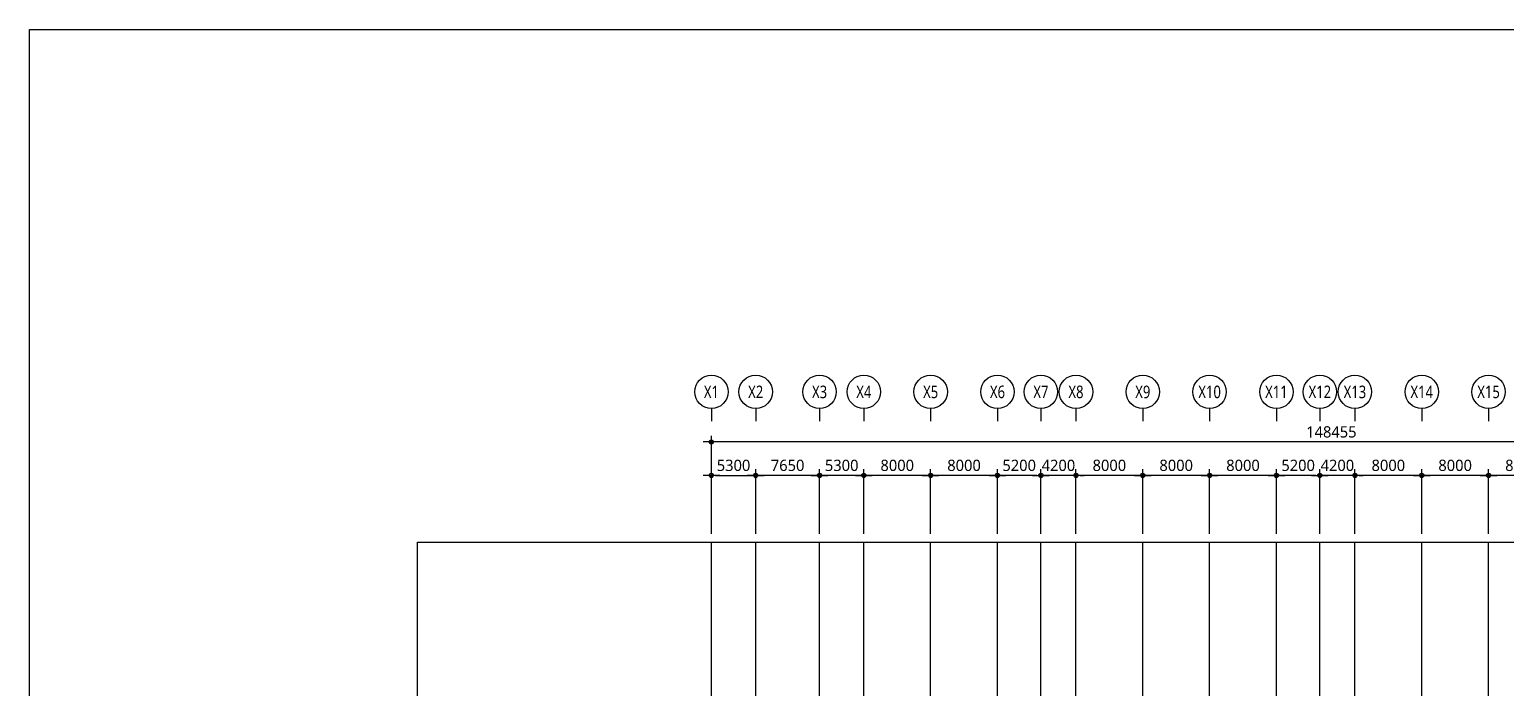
# Model space of a CAD drawing. Header units: millimetres. Extents: x 327808 to 2562540, y -728300 to 402793.
# Drawn here: x 685509 to 862343, y 323971 to 402793 of the extents above; entities that cross this region are included whole.
import ezdxf
from ezdxf.enums import TextEntityAlignment as Align

# ---------------------------------------------------------------- set-up
doc = ezdxf.new("R2010")
doc.units = ezdxf.units.MM
doc.header["$LTSCALE"] = 140
doc.linetypes.add('XS-기초$0$CONTINOUS', pattern=[0])
doc.layers.get('Defpoints').update_dxf_attribs({"color": 145})
for name, color, linetype in [('BUB', 7, 'Continuous'), ('DIM', 7, 'Continuous'), ('XS-기초$0$CEN-P', 14, 'XS-기초$0$CONTINOUS'), ('XS-기초$0$WALL', 11, 'Continuous')]:
    doc.layers.add(name, color=color, linetype=linetype)
doc.layers.add('TEXT', color=3, linetype='Continuous', lineweight=9)
doc.layers.add('XS-기초$0$DEFPOINT', color=144, linetype='Continuous', plot=False)
doc.styles.add('맑은고딕', font='malgun.ttf')
doc.dimstyles.new('DIM_500', dxfattribs={"dimscale": 500, "dimtxt": 2.7, "dimasz": 1, "dimexe": 1.5, "dimexo": 2, "dimgap": 1, "dimtad": 1, "dimdec": 0, "dimzin": 0, "dimdsep": 46, "dimtxsty": '맑은고딕', "dimblk1": 'DIMDOT', "dimblk2": 'DIMDOT', "dimsah": 1, "dimcen": 0.09, "dimdle": 2, "dimclrd": 7, "dimclre": 7, "dimclrt": 3, "dimadec": 0, "dimazin": 0, "dimtfac": 1, "dimtdec": 0, "dimtix": 1, "dimtmove": 2, "dimatfit": 3, "dimldrblk": 'DIMDOT', "dimfxl": 2, "dimtolj": 1, "dimtzin": 0, "dimarcsym": 0})

# ---------------------------------------------------------------- blocks, each defined once
blk = doc.blocks.new('DIMDOT')
at = {"layer": 'DIM', "linetype": 'Continuous'}
blk.add_line((-2, 0), (2, 0), dxfattribs=at)
for radius in [0.5, 0.25]:
    blk.add_circle((0, 0), radius, dxfattribs=at)
blk = doc.blocks.new('*D270')
at = {"layer": 'Defpoints', "color": 0, "transparency": 16777216}
for p in [(767150, 353454), (767150, 341454), (915605, 341454)]:
    blk.add_point(p, dxfattribs=at)
at = {"layer": 'DIM', "color": 7, "lineweight": -2, "transparency": 16777216}
for p, q in [((767150, 342454), (767150, 354204)), ((915605, 342454), (915605, 354204)), ((915105, 353454), (767650, 353454))]:
    blk.add_line(p, q, dxfattribs=at)
at = {"layer": 'DIM', "color": 7, "lineweight": -2, "transparency": 16777216, "xscale": 500, "yscale": 500, "zscale": 500}
for p, rotation in [((767150, 353454), 179.9999999966649), ((915605, 353454), 359.9999999966649)]:
    blk.add_blockref('DIMDOT', p, dxfattribs=dict(at, rotation=rotation))
at = {"layer": 'DIM', "color": 3, "transparency": 16777216, "insert": (841378, 354655), "char_height": 1350, "attachment_point": 5, "rotation": 360, "style": '맑은고딕'}
blk.add_mtext('\\A1;148455', dxfattribs=at)
blk = doc.blocks.new('*D271')
at = {"layer": 'Defpoints', "color": 0, "transparency": 16777216}
for p in [(772450, 349454), (767150, 341454), (772450, 341454)]:
    blk.add_point(p, dxfattribs=at)
at = {"layer": 'DIM', "color": 7, "lineweight": -2, "transparency": 16777216}
for p, q in [((767150, 342454), (767150, 350204)), ((772450, 342454), (772450, 350204)), ((767650, 349454), (771950, 349454))]:
    blk.add_line(p, q, dxfattribs=at)
at = {"layer": 'DIM', "color": 7, "lineweight": -2, "transparency": 16777216, "xscale": 500, "yscale": 500, "zscale": 500, "rotation": 180}
blk.add_blockref('DIMDOT', (767150, 349454), dxfattribs=at)
at = {"layer": 'DIM', "color": 7, "lineweight": -2, "transparency": 16777216, "xscale": 500, "yscale": 500, "zscale": 500}
blk.add_blockref('DIMDOT', (772450, 349454), dxfattribs=at)
at = {"layer": 'DIM', "color": 3, "transparency": 16777216, "insert": (769800, 350651), "char_height": 1350, "attachment_point": 5, "style": '맑은고딕'}
blk.add_mtext('\\A1;5300', dxfattribs=at)
blk = doc.blocks.new('*D272')
at = {"layer": 'Defpoints', "color": 0, "transparency": 16777216}
for p in [(772450, 349454), (772450, 341454), (780100, 341454)]:
    blk.add_point(p, dxfattribs=at)
at = {"layer": 'DIM', "color": 7, "lineweight": -2, "transparency": 16777216}
for p, q in [((772450, 342454), (772450, 350204)), ((780100, 342454), (780100, 350204)), ((779600, 349454), (772950, 349454))]:
    blk.add_line(p, q, dxfattribs=at)
at = {"layer": 'DIM', "color": 7, "lineweight": -2, "transparency": 16777216, "xscale": 500, "yscale": 500, "zscale": 500}
for p, rotation in [((772450, 349454), 180.0000000033351), ((780100, 349454), 3.335092202405576e-09)]:
    blk.add_blockref('DIMDOT', p, dxfattribs=dict(at, rotation=rotation))
at = {"layer": 'DIM', "color": 3, "transparency": 16777216, "insert": (776275, 350651), "char_height": 1350, "attachment_point": 5, "rotation": 0, "style": '맑은고딕'}
blk.add_mtext('\\A1;7650', dxfattribs=at)
blk = doc.blocks.new('*D273')
at = {"layer": 'Defpoints', "color": 0, "transparency": 16777216}
for p in [(780100, 349454), (780100, 341454), (785400, 341454)]:
    blk.add_point(p, dxfattribs=at)
at = {"layer": 'DIM', "color": 7, "lineweight": -2, "transparency": 16777216}
for p, q in [((780100, 342454), (780100, 350204)), ((785400, 342454), (785400, 350204)), ((784900, 349454), (780600, 349454))]:
    blk.add_line(p, q, dxfattribs=at)
at = {"layer": 'DIM', "color": 7, "lineweight": -2, "transparency": 16777216, "xscale": 500, "yscale": 500, "zscale": 500}
for p, rotation in [((780100, 349454), 180.0000000033351), ((785400, 349454), 3.335092202405576e-09)]:
    blk.add_blockref('DIMDOT', p, dxfattribs=dict(at, rotation=rotation))
at = {"layer": 'DIM', "color": 3, "transparency": 16777216, "insert": (782750, 350651), "char_height": 1350, "attachment_point": 5, "rotation": 0, "style": '맑은고딕'}
blk.add_mtext('\\A1;5300', dxfattribs=at)
blk = doc.blocks.new('BUB')
at = {"layer": 'BUB'}
blk.add_line((0, 1500), (0, 0), dxfattribs=at)
blk.add_circle((0, 3500), 2000, dxfattribs=at)
blk = doc.blocks.new('*D275')
at = {"layer": 'Defpoints', "color": 0, "transparency": 16777216}
for p in [(785400, 349454), (785400, 341454), (793400, 341454)]:
    blk.add_point(p, dxfattribs=at)
at = {"layer": 'DIM', "color": 7, "lineweight": -2, "transparency": 16777216}
for p, q in [((785400, 342454), (785400, 350204)), ((793400, 342454), (793400, 350204)), ((792900, 349454), (785900, 349454))]:
    blk.add_line(p, q, dxfattribs=at)
at = {"layer": 'DIM', "color": 7, "lineweight": -2, "transparency": 16777216, "xscale": 500, "yscale": 500, "zscale": 500}
for p, rotation in [((785400, 349454), 180.0000000033351), ((793400, 349454), 3.335092202405576e-09)]:
    blk.add_blockref('DIMDOT', p, dxfattribs=dict(at, rotation=rotation))
at = {"layer": 'DIM', "color": 3, "transparency": 16777216, "insert": (789400, 350651), "char_height": 1350, "attachment_point": 5, "rotation": 0, "style": '맑은고딕'}
blk.add_mtext('\\A1;8000', dxfattribs=at)
blk = doc.blocks.new('*D276')
at = {"layer": 'Defpoints', "color": 0, "transparency": 16777216}
for p in [(793400, 349454), (793400, 341454), (801400, 341454)]:
    blk.add_point(p, dxfattribs=at)
at = {"layer": 'DIM', "color": 7, "lineweight": -2, "transparency": 16777216}
for p, q in [((793400, 342454), (793400, 350204)), ((801400, 342454), (801400, 350204)), ((800900, 349454), (793900, 349454))]:
    blk.add_line(p, q, dxfattribs=at)
at = {"layer": 'DIM', "color": 7, "lineweight": -2, "transparency": 16777216, "xscale": 500, "yscale": 500, "zscale": 500}
for p, rotation in [((793400, 349454), 180.0000000033351), ((801400, 349454), 3.335092202405576e-09)]:
    blk.add_blockref('DIMDOT', p, dxfattribs=dict(at, rotation=rotation))
at = {"layer": 'DIM', "color": 3, "transparency": 16777216, "insert": (797400, 350651), "char_height": 1350, "attachment_point": 5, "rotation": 0, "style": '맑은고딕'}
blk.add_mtext('\\A1;8000', dxfattribs=at)
blk = doc.blocks.new('*D277')
at = {"layer": 'Defpoints', "color": 0, "transparency": 16777216}
for p in [(801400, 349454), (801400, 341454), (806600, 341454)]:
    blk.add_point(p, dxfattribs=at)
at = {"layer": 'DIM', "color": 7, "lineweight": -2, "transparency": 16777216}
for p, q in [((801400, 342454), (801400, 350204)), ((806600, 342454), (806600, 350204)), ((806100, 349454), (801900, 349454))]:
    blk.add_line(p, q, dxfattribs=at)
at = {"layer": 'DIM', "color": 7, "lineweight": -2, "transparency": 16777216, "xscale": 500, "yscale": 500, "zscale": 500}
for p, rotation in [((801400, 349454), 180.0000000033351), ((806600, 349454), 3.335092202405576e-09)]:
    blk.add_blockref('DIMDOT', p, dxfattribs=dict(at, rotation=rotation))
at = {"layer": 'DIM', "color": 3, "transparency": 16777216, "insert": (804000, 350651), "char_height": 1350, "attachment_point": 5, "rotation": 0, "style": '맑은고딕'}
blk.add_mtext('\\A1;5200', dxfattribs=at)
blk = doc.blocks.new('*D278')
at = {"layer": 'Defpoints', "color": 0, "transparency": 16777216}
for p in [(806600, 349454), (806600, 341454), (810800, 341454)]:
    blk.add_point(p, dxfattribs=at)
at = {"layer": 'DIM', "color": 7, "lineweight": -2, "transparency": 16777216}
for p, q in [((806600, 342454), (806600, 350204)), ((810800, 342454), (810800, 350204)), ((806100, 349454), (805600, 349454)), ((810800, 349454), (806600, 349454)), ((811300, 349454), (811800, 349454))]:
    blk.add_line(p, q, dxfattribs=at)
at = {"layer": 'DIM', "color": 7, "lineweight": -2, "transparency": 16777216, "xscale": 500, "yscale": 500, "zscale": 500}
for p, rotation in [((806600, 349454), 3.335053305670289e-09), ((810800, 349454), 180.0000000033351)]:
    blk.add_blockref('DIMDOT', p, dxfattribs=dict(at, rotation=rotation))
at = {"layer": 'DIM', "color": 3, "transparency": 16777216, "insert": (808700, 350651), "char_height": 1350, "attachment_point": 5, "rotation": 0, "style": '맑은고딕'}
blk.add_mtext('\\A1;4200', dxfattribs=at)
blk = doc.blocks.new('*D279')
at = {"layer": 'Defpoints', "color": 0, "transparency": 16777216}
for p in [(810800, 349454), (810800, 341454), (818800, 341454)]:
    blk.add_point(p, dxfattribs=at)
at = {"layer": 'DIM', "color": 7, "lineweight": -2, "transparency": 16777216}
for p, q in [((810800, 342454), (810800, 350204)), ((818800, 342454), (818800, 350204)), ((818300, 349454), (811300, 349454))]:
    blk.add_line(p, q, dxfattribs=at)
at = {"layer": 'DIM', "color": 7, "lineweight": -2, "transparency": 16777216, "xscale": 500, "yscale": 500, "zscale": 500}
for p, rotation in [((810800, 349454), 180.0000000033351), ((818800, 349454), 3.335092202405576e-09)]:
    blk.add_blockref('DIMDOT', p, dxfattribs=dict(at, rotation=rotation))
at = {"layer": 'DIM', "color": 3, "transparency": 16777216, "insert": (814800, 350651), "char_height": 1350, "attachment_point": 5, "rotation": 0, "style": '맑은고딕'}
blk.add_mtext('\\A1;8000', dxfattribs=at)
blk = doc.blocks.new('*D280')
at = {"layer": 'Defpoints', "color": 0, "transparency": 16777216}
for p in [(818800, 349454), (818800, 341454), (826800, 341454)]:
    blk.add_point(p, dxfattribs=at)
at = {"layer": 'DIM', "color": 7, "lineweight": -2, "transparency": 16777216}
for p, q in [((818800, 342454), (818800, 350204)), ((826800, 342454), (826800, 350204)), ((826300, 349454), (819300, 349454))]:
    blk.add_line(p, q, dxfattribs=at)
at = {"layer": 'DIM', "color": 7, "lineweight": -2, "transparency": 16777216, "xscale": 500, "yscale": 500, "zscale": 500}
for p, rotation in [((818800, 349454), 180.0000000033351), ((826800, 349454), 3.335092202405576e-09)]:
    blk.add_blockref('DIMDOT', p, dxfattribs=dict(at, rotation=rotation))
at = {"layer": 'DIM', "color": 3, "transparency": 16777216, "insert": (822800, 350651), "char_height": 1350, "attachment_point": 5, "rotation": 0, "style": '맑은고딕'}
blk.add_mtext('\\A1;8000', dxfattribs=at)
blk = doc.blocks.new('*D281')
at = {"layer": 'Defpoints', "color": 0, "transparency": 16777216}
for p in [(826800, 349454), (826800, 341454), (834800, 341454)]:
    blk.add_point(p, dxfattribs=at)
at = {"layer": 'DIM', "color": 7, "lineweight": -2, "transparency": 16777216}
for p, q in [((826800, 342454), (826800, 350204)), ((834800, 342454), (834800, 350204)), ((834300, 349454), (827300, 349454))]:
    blk.add_line(p, q, dxfattribs=at)
at = {"layer": 'DIM', "color": 7, "lineweight": -2, "transparency": 16777216, "xscale": 500, "yscale": 500, "zscale": 500}
for p, rotation in [((826800, 349454), 180.0000000033351), ((834800, 349454), 3.335092202405576e-09)]:
    blk.add_blockref('DIMDOT', p, dxfattribs=dict(at, rotation=rotation))
at = {"layer": 'DIM', "color": 3, "transparency": 16777216, "insert": (830800, 350651), "char_height": 1350, "attachment_point": 5, "rotation": 0, "style": '맑은고딕'}
blk.add_mtext('\\A1;8000', dxfattribs=at)
blk = doc.blocks.new('*D282')
at = {"layer": 'Defpoints', "color": 0, "transparency": 16777216}
for p in [(834800, 349454), (834800, 341454), (840000, 341454)]:
    blk.add_point(p, dxfattribs=at)
at = {"layer": 'DIM', "color": 7, "lineweight": -2, "transparency": 16777216}
for p, q in [((834800, 342454), (834800, 350204)), ((840000, 342454), (840000, 350204)), ((839500, 349454), (835300, 349454))]:
    blk.add_line(p, q, dxfattribs=at)
at = {"layer": 'DIM', "color": 7, "lineweight": -2, "transparency": 16777216, "xscale": 500, "yscale": 500, "zscale": 500}
for p, rotation in [((834800, 349454), 180.0000000033351), ((840000, 349454), 3.335092202405576e-09)]:
    blk.add_blockref('DIMDOT', p, dxfattribs=dict(at, rotation=rotation))
at = {"layer": 'DIM', "color": 3, "transparency": 16777216, "insert": (837400, 350651), "char_height": 1350, "attachment_point": 5, "rotation": 0, "style": '맑은고딕'}
blk.add_mtext('\\A1;5200', dxfattribs=at)
blk = doc.blocks.new('*D283')
at = {"layer": 'Defpoints', "color": 0, "transparency": 16777216}
for p in [(840000, 349454), (840000, 341454), (844200, 341454)]:
    blk.add_point(p, dxfattribs=at)
at = {"layer": 'DIM', "color": 7, "lineweight": -2, "transparency": 16777216}
for p, q in [((840000, 342454), (840000, 350204)), ((844200, 342454), (844200, 350204)), ((839500, 349454), (839000, 349454)), ((844200, 349454), (840000, 349454)), ((844700, 349454), (845200, 349454))]:
    blk.add_line(p, q, dxfattribs=at)
at = {"layer": 'DIM', "color": 7, "lineweight": -2, "transparency": 16777216, "xscale": 500, "yscale": 500, "zscale": 500}
for p, rotation in [((840000, 349454), 3.335053305670289e-09), ((844200, 349454), 180.0000000033351)]:
    blk.add_blockref('DIMDOT', p, dxfattribs=dict(at, rotation=rotation))
at = {"layer": 'DIM', "color": 3, "transparency": 16777216, "insert": (842100, 350651), "char_height": 1350, "attachment_point": 5, "rotation": 0, "style": '맑은고딕'}
blk.add_mtext('\\A1;4200', dxfattribs=at)
blk = doc.blocks.new('*D284')
at = {"layer": 'Defpoints', "color": 0, "transparency": 16777216}
for p in [(844200, 349454), (844200, 341454), (852200, 341454)]:
    blk.add_point(p, dxfattribs=at)
at = {"layer": 'DIM', "color": 7, "lineweight": -2, "transparency": 16777216}
for p, q in [((844200, 342454), (844200, 350204)), ((852200, 342454), (852200, 350204)), ((851700, 349454), (844700, 349454))]:
    blk.add_line(p, q, dxfattribs=at)
at = {"layer": 'DIM', "color": 7, "lineweight": -2, "transparency": 16777216, "xscale": 500, "yscale": 500, "zscale": 500}
for p, rotation in [((844200, 349454), 180.0000000033351), ((852200, 349454), 3.335092202405576e-09)]:
    blk.add_blockref('DIMDOT', p, dxfattribs=dict(at, rotation=rotation))
at = {"layer": 'DIM', "color": 3, "transparency": 16777216, "insert": (848200, 350651), "char_height": 1350, "attachment_point": 5, "rotation": 0, "style": '맑은고딕'}
blk.add_mtext('\\A1;8000', dxfattribs=at)
blk = doc.blocks.new('*D285')
at = {"layer": 'Defpoints', "color": 0, "transparency": 16777216}
for p in [(852200, 349454), (852200, 341454), (860200, 341454)]:
    blk.add_point(p, dxfattribs=at)
at = {"layer": 'DIM', "color": 7, "lineweight": -2, "transparency": 16777216}
for p, q in [((852200, 342454), (852200, 350204)), ((860200, 342454), (860200, 350204)), ((859700, 349454), (852700, 349454))]:
    blk.add_line(p, q, dxfattribs=at)
at = {"layer": 'DIM', "color": 7, "lineweight": -2, "transparency": 16777216, "xscale": 500, "yscale": 500, "zscale": 500}
for p, rotation in [((852200, 349454), 180.0000000033351), ((860200, 349454), 3.335092202405576e-09)]:
    blk.add_blockref('DIMDOT', p, dxfattribs=dict(at, rotation=rotation))
at = {"layer": 'DIM', "color": 3, "transparency": 16777216, "insert": (856200, 350651), "char_height": 1350, "attachment_point": 5, "rotation": 0, "style": '맑은고딕'}
blk.add_mtext('\\A1;8000', dxfattribs=at)
blk = doc.blocks.new('*D286')
at = {"layer": 'Defpoints', "color": 0, "transparency": 16777216}
for p in [(860200, 349454), (860200, 341454), (868200, 341454)]:
    blk.add_point(p, dxfattribs=at)
at = {"layer": 'DIM', "color": 7, "lineweight": -2, "transparency": 16777216}
for p, q in [((860200, 342454), (860200, 350204)), ((868200, 342454), (868200, 350204)), ((867700, 349454), (860700, 349454))]:
    blk.add_line(p, q, dxfattribs=at)
at = {"layer": 'DIM', "color": 7, "lineweight": -2, "transparency": 16777216, "xscale": 500, "yscale": 500, "zscale": 500}
for p, rotation in [((860200, 349454), 180.0000000033351), ((868200, 349454), 3.335092202405576e-09)]:
    blk.add_blockref('DIMDOT', p, dxfattribs=dict(at, rotation=rotation))
at = {"layer": 'DIM', "color": 3, "transparency": 16777216, "insert": (864200, 350651), "char_height": 1350, "attachment_point": 5, "rotation": 0, "style": '맑은고딕'}
blk.add_mtext('\\A1;8000', dxfattribs=at)

msp = doc.modelspace()

# ---------------------------------------------------------------- linework, layer by layer
at = {"layer": 'XS-기초$0$CEN-P'}
for p, q in [((767150.4, 146453.9), (767150.4, 341453.9)), ((772450.4, 215623.9), (772450.4, 341453.9)), ((780100.4, 223613.9), (780100.4, 341453.9)), ((785400.4, 223613.9), (785400.4, 341453.9)), ((793400.4, 223613.9), (793400.4, 341453.9)), ((801400.4, 183713.9), (801400.4, 341453.9)), ((806600.4, 240163.9), (806600.4, 341453.9)), ((810800.4, 146453.9), (810800.4, 341453.9)), ((818800.4, 260663.9), (818800.4, 341453.9)), ((826800.4, 260663.9), (826800.4, 341453.9)), ((834800.4, 223613.9), (834800.4, 341453.9)), ((840000.4, 215623.9), (840000.4, 341453.9)), ((844200.4, 223613.9), (844200.4, 341453.9)), ((852200.4, 279863.9), (852200.4, 341453.9)), ((860200.4, 279863.9), (860200.4, 341453.9))]:
    msp.add_line(p, q, dxfattribs=at)
at = {"layer": 'XS-기초$0$DEFPOINT'}
msp.add_lwpolyline([(731950.4, 146453.9), (731950.4, 341453.9), (955930.4, 341453.9), (955930.4, 146453.9)], close=True, dxfattribs=at)
at = {"layer": 'XS-기초$0$WALL'}
msp.add_lwpolyline([(987888.1, 110176.4), (685509.1, 110176.4), (685509.1, 402793.4), (987888.1, 402793.4)], close=True, dxfattribs=at)

# ---------------------------------------------------------------- block references
at = {"layer": 'BUB'}
for p in [(767150.4, 355953.9), (772450.4, 355953.9), (780100.4, 355953.9), (785400.4, 355953.9), (793400.4, 355953.9), (801400.4, 355953.9), (806600.4, 355953.9), (810800.4, 355953.9), (818800.4, 355953.9), (826800.4, 355953.9), (834800.4, 355953.9), (840000.4, 355953.9), (844200.4, 355953.9), (852200.4, 355953.9), (860200.4, 355953.9)]:
    msp.add_blockref('BUB', p, dxfattribs=at)

# ---------------------------------------------------------------- texts
at = {"layer": 'TEXT', "style": '맑은고딕', "width": 0.8}
for s, p in [('X1', (767150.4, 359447.9)), ('X2', (772450.4, 359447.9)), ('X3', (780100.4, 359447.9)), ('X4', (785400.4, 359447.9)), ('X5', (793400.4, 359447.9)), ('X6', (801400.4, 359447.9)), ('X7', (806600.4, 359447.9)), ('X8', (810800.4, 359447.9)), ('X9', (818800.4, 359447.9)), ('X10', (826800.4, 359447.9)), ('X11', (834800.4, 359447.9)), ('X12', (840000.4, 359447.9)), ('X13', (844200.4, 359447.9)), ('X14', (852200.4, 359447.9)), ('X15', (860200.4, 359447.9))]:
    msp.add_text(s, height=1500, dxfattribs=at).set_placement(p, align=Align.MIDDLE_CENTER)

# ---------------------------------------------------------------- dimensions: what is measured, and where the dimension line sits
at = {"layer": 'DIM'}
for base, p1, p2, angle, picture, middle in [((767150.4, 353453.9), (915605.4, 341453.9), (767150.4, 341453.9), 180, '*D270', (841377.9, 354655.5)), ((772450.4, 349453.9), (767150.4, 341453.9), (772450.4, 341453.9), 360, '*D271', (769800.4, 350651.4)), ((772450.4, 349453.9), (780100.4, 341453.9), (772450.4, 341453.9), 180, '*D272', (776275.4, 350651.4)), ((780100.4, 349453.9), (785400.4, 341453.9), (780100.4, 341453.9), 180, '*D273', (782750.4, 350651.4)), ((785400.4, 349453.9), (793400.4, 341453.9), (785400.4, 341453.9), 180, '*D275', (789400.4, 350651.4)), ((793400.4, 349453.9), (801400.4, 341453.9), (793400.4, 341453.9), 180, '*D276', (797400.4, 350651.4)), ((801400.4, 349453.9), (806600.4, 341453.9), (801400.4, 341453.9), 180, '*D277', (804000.4, 350651.4)), ((806600.4, 349453.9), (810800.4, 341453.9), (806600.4, 341453.9), 180, '*D278', (808700.4, 350651.4)), ((810800.4, 349453.9), (818800.4, 341453.9), (810800.4, 341453.9), 180, '*D279', (814800.4, 350651.4)), ((818800.4, 349453.9), (826800.4, 341453.9), (818800.4, 341453.9), 180, '*D280', (822800.4, 350651.4)), ((826800.4, 349453.9), (834800.4, 341453.9), (826800.4, 341453.9), 180, '*D281', (830800.4, 350651.4)), ((834800.4, 349453.9), (840000.4, 341453.9), (834800.4, 341453.9), 180, '*D282', (837400.4, 350651.4)), ((840000.4, 349453.9), (844200.4, 341453.9), (840000.4, 341453.9), 180, '*D283', (842100.4, 350651.4)), ((844200.4, 349453.9), (852200.4, 341453.9), (844200.4, 341453.9), 180, '*D284', (848200.4, 350651.4)), ((852200.4, 349453.9), (860200.4, 341453.9), (852200.4, 341453.9), 180, '*D285', (856200.4, 350651.4)), ((860200.4, 349453.9), (868200.4, 341453.9), (860200.4, 341453.9), 180, '*D286', (864200.4, 350651.4))]:
    dim = msp.add_linear_dim(base=base, p1=p1, p2=p2, angle=angle, dimstyle='DIM_500', dxfattribs=at)
    dim.commit()
    dim.dimension.update_dxf_attribs({"geometry": picture, "text_midpoint": middle})

doc.saveas('drawing.dxf')
